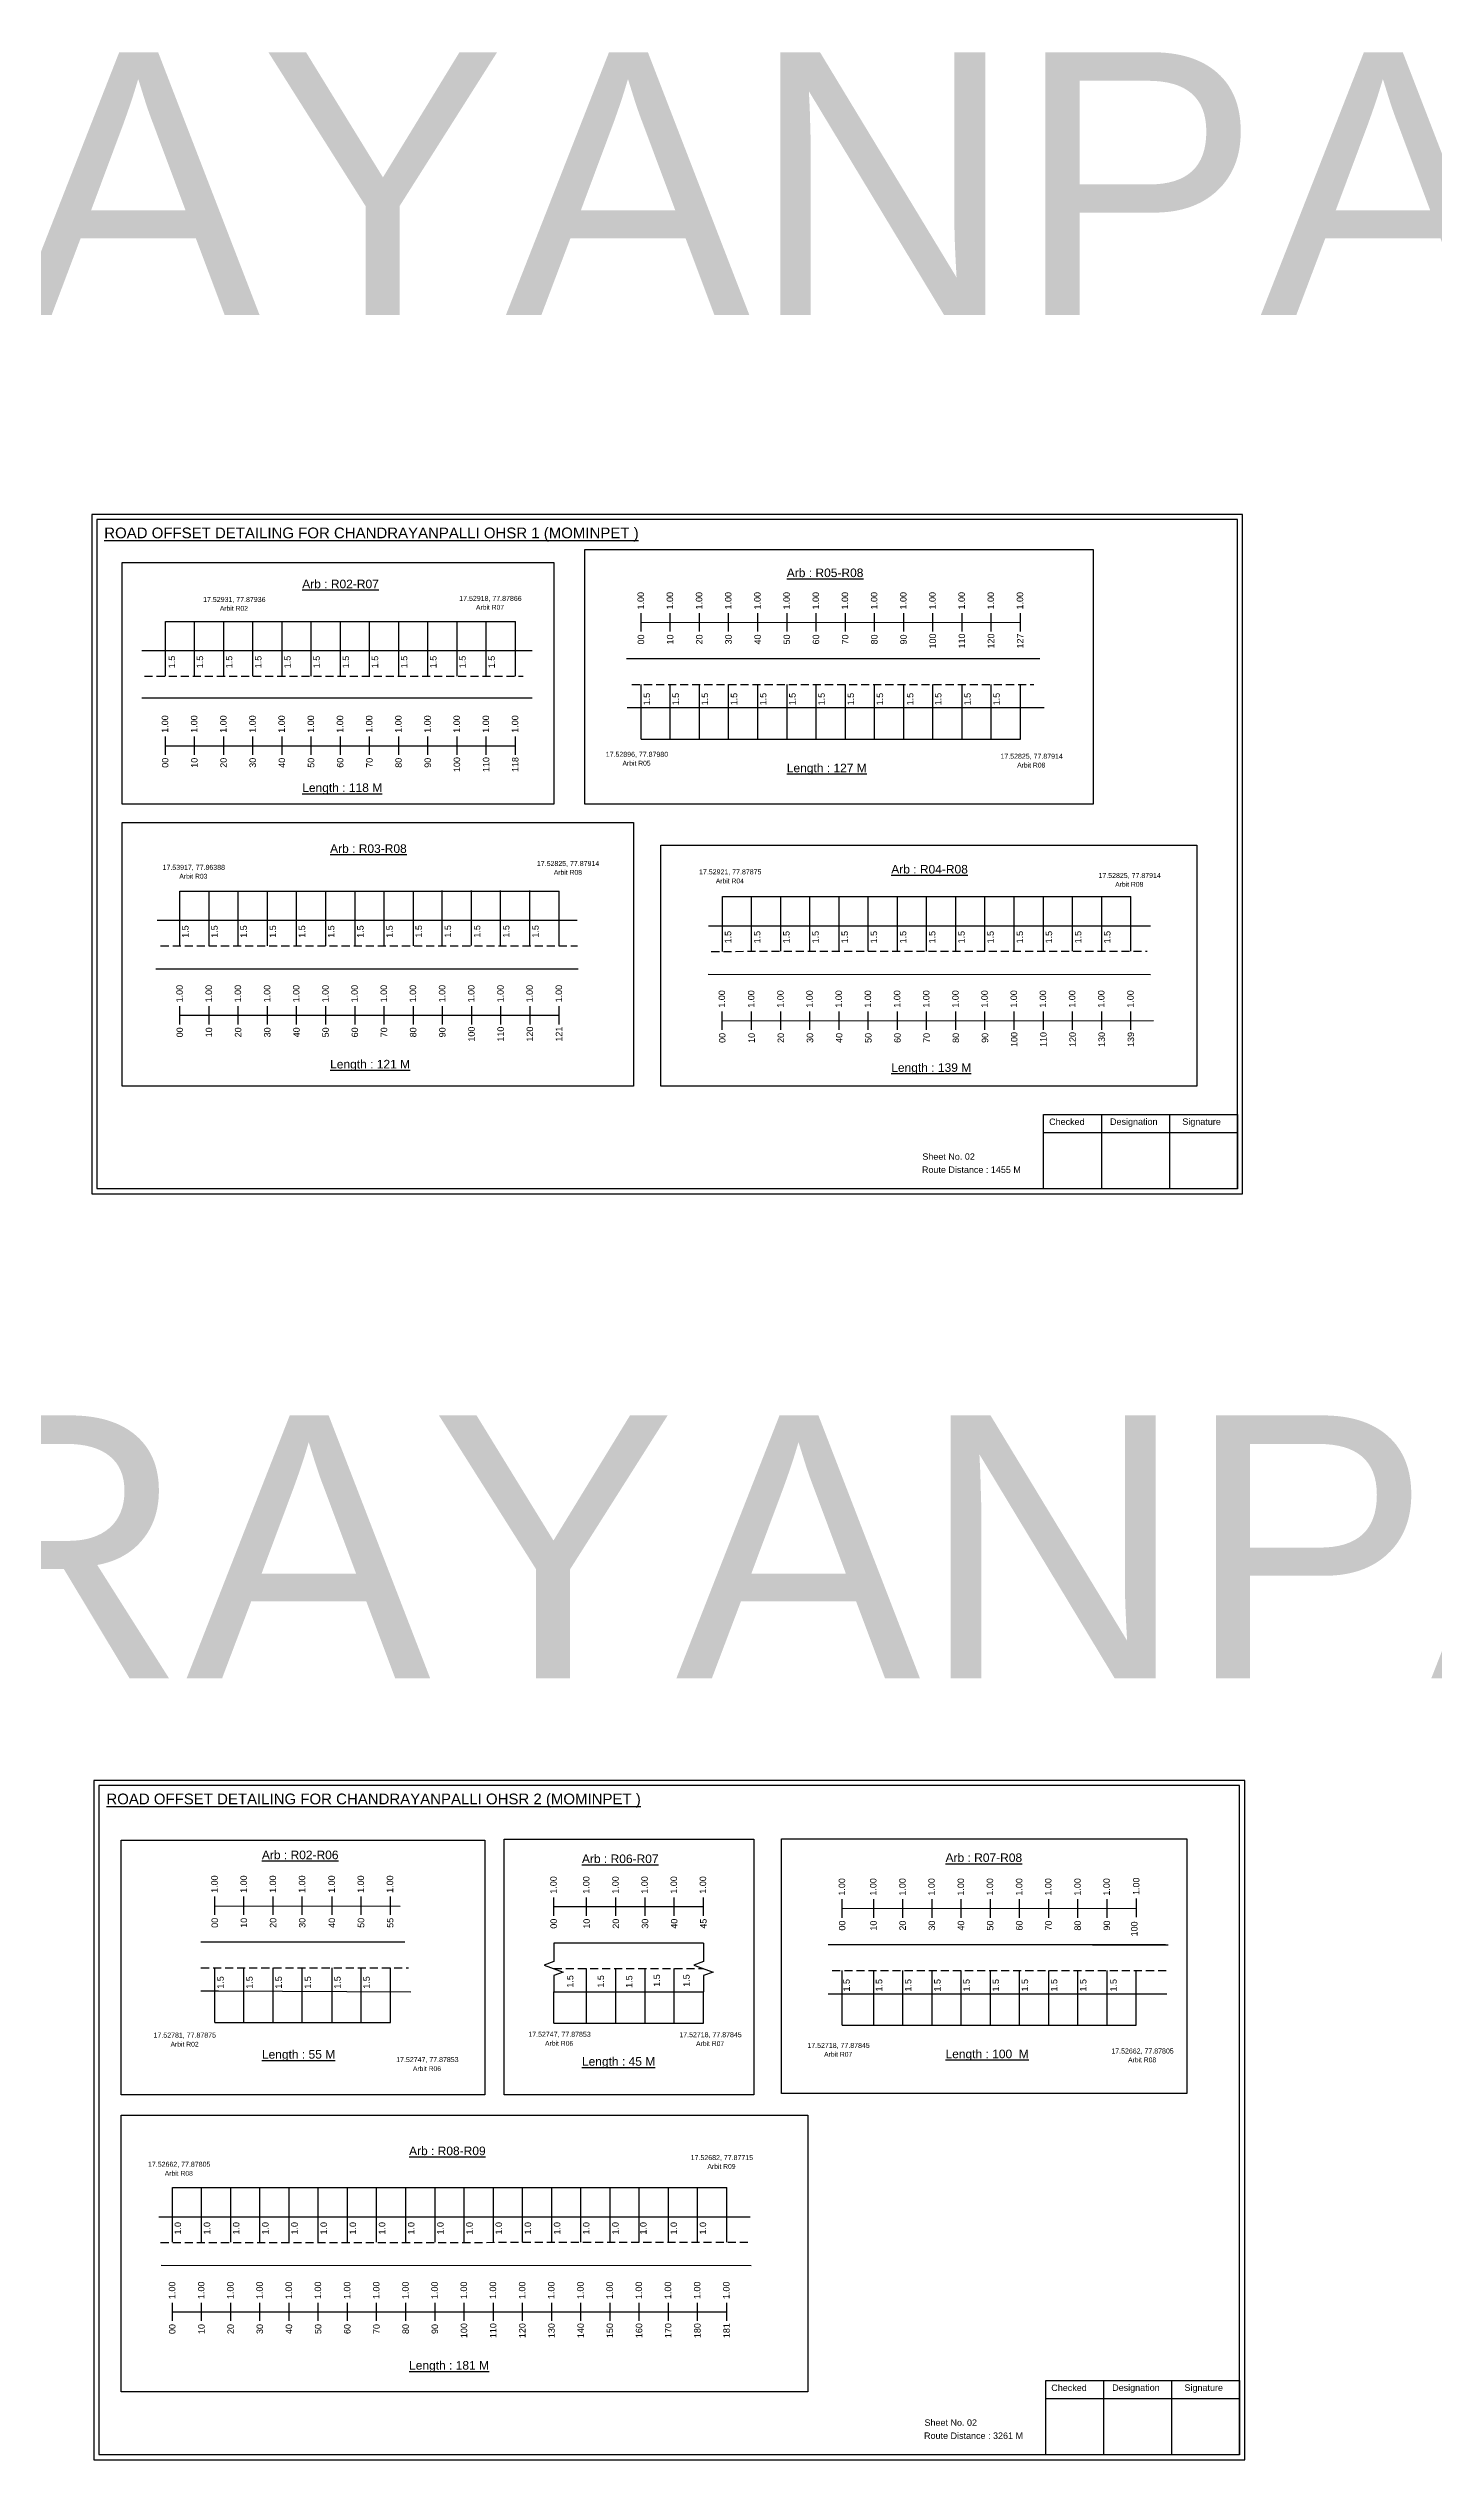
# Model space of a CAD drawing. Header units: inches. Extents: x 396 to 3839, y 6 to 2803.
# Drawn here: x 1135 to 1781, y 6 to 1130 of the extents above; entities that cross this region are included whole.
import ezdxf

# ---------------------------------------------------------------- set-up
doc = ezdxf.new("R2010")
doc.units = ezdxf.units.IN
doc.header["$MEASUREMENT"] = 0
doc.linetypes.add('DASHED2', pattern=[0.375, 0.25, -0.125])
for name, color, linetype in [('PDF_Geometry', 7, 'Continuous'), ('PDF_Text', 5, 'Continuous'), ('pipe', 5, 'Continuous')]:
    doc.layers.add(name, color=color, linetype=linetype)
doc.styles.add('PDF Arial', font='arial.ttf')
doc.styles.get("Standard").update_dxf_attribs({"font": 'arial.ttf'})

msp = doc.modelspace()

# ---------------------------------------------------------------- linework, layer by layer
at = {"color": 217, "true_color": 0x93278f}
for p, q in [((1411.4, 858.5), (1411.4, 867.1)), ((1425, 858.5), (1425, 867.1)), ((1438.6, 858.5), (1438.6, 867.1)), ((1452.2, 858.5), (1452.2, 867.1)), ((1465.8, 858.5), (1465.8, 867.1)), ((1479.4, 858.5), (1479.4, 867.1)), ((1493, 858.5), (1493, 867.1)), ((1506.6, 858.5), (1506.6, 867.1)), ((1520.2, 858.5), (1520.2, 867.1)), ((1533.8, 858.5), (1533.8, 867.1)), ((1547.4, 858.5), (1547.4, 867.1)), ((1561, 858.5), (1561, 867.1)), ((1574.6, 858.5), (1574.6, 867.1)), ((1588.2, 858.5), (1588.2, 867.1)), ((1411.4, 862.8), (1588.2, 862.9)), ((1189.6, 801), (1189.6, 809.5)), ((1189.6, 805.3), (1352.8, 805.3)), ((1203.2, 801), (1203.2, 809.5)), ((1216.8, 801), (1216.8, 809.5)), ((1230.4, 801), (1230.4, 809.5)), ((1244, 801), (1244, 809.5)), ((1257.6, 801), (1257.6, 809.5)), ((1271.2, 801), (1271.2, 809.5)), ((1284.8, 801), (1284.8, 809.5)), ((1298.4, 801), (1298.4, 809.5)), ((1312, 801), (1312, 809.5)), ((1325.6, 801), (1325.6, 809.5)), ((1339.2, 801), (1339.2, 809.5)), ((1352.8, 801), (1352.8, 809.5)), ((1196.4, 675.3), (1196.4, 683.8)), ((1196.4, 679.6), (1373.2, 679.6)), ((1210, 675.3), (1210, 683.8)), ((1223.6, 675.3), (1223.6, 683.8)), ((1237.2, 675.3), (1237.2, 683.8)), ((1250.8, 675.3), (1250.8, 683.8)), ((1264.4, 675.3), (1264.4, 683.8)), ((1278, 675.3), (1278, 683.8)), ((1291.6, 675.3), (1291.6, 683.8)), ((1305.2, 675.3), (1305.2, 683.8)), ((1318.8, 675.3), (1318.8, 683.8)), ((1332.4, 675.3), (1332.4, 683.8)), ((1346, 675.3), (1346, 683.8)), ((1359.6, 675.3), (1359.6, 683.8)), ((1373.2, 675.3), (1373.2, 683.8)), ((1449.2, 672.8), (1449.2, 681.3)), ((1449.2, 677), (1650.3, 677.1)), ((1462.9, 672.8), (1462.9, 681.3)), ((1476.5, 672.8), (1476.5, 681.3)), ((1490.1, 672.8), (1490.1, 681.3)), ((1503.7, 672.8), (1503.7, 681.3)), ((1517.3, 672.8), (1517.3, 681.3)), ((1530.9, 672.8), (1530.9, 681.3)), ((1544.5, 672.8), (1544.5, 681.3)), ((1558.1, 672.8), (1558.1, 681.3)), ((1571.7, 672.8), (1571.7, 681.3)), ((1585.3, 672.8), (1585.3, 681.3)), ((1598.9, 672.8), (1598.9, 681.3)), ((1612.5, 672.8), (1612.5, 681.3)), ((1626.1, 672.8), (1626.1, 681.3)), ((1639.7, 672.8), (1639.7, 681.3)), ((1212.6, 260.1), (1212.6, 268.7)), ((1212.6, 264.4), (1299, 264.2)), ((1226.2, 260.1), (1226.2, 268.7)), ((1239.8, 260.1), (1239.8, 268.7)), ((1253.4, 260.1), (1253.4, 268.7)), ((1267.3, 260.1), (1267.3, 268.7)), ((1280.9, 260.1), (1280.9, 268.7)), ((1294.5, 260.1), (1294.5, 268.7)), ((1370.7, 259.7), (1370.7, 268.3)), ((1370.7, 264), (1440.4, 264)), ((1386, 259.7), (1386, 268.3)), ((1399.6, 259.7), (1399.6, 268.3)), ((1413.2, 259.7), (1413.2, 268.3)), ((1426.8, 259.7), (1426.8, 268.3)), ((1440.4, 259.7), (1440.4, 268.3)), ((1505.1, 258.8), (1505.1, 267.4)), ((1505.1, 263.1), (1642.4, 263.2)), ((1519.8, 258.8), (1519.8, 267.4)), ((1533.4, 258.8), (1533.4, 267.4)), ((1547, 258.8), (1547, 267.4)), ((1560.6, 258.8), (1560.6, 267.4)), ((1574.2, 258.8), (1574.2, 267.4)), ((1587.8, 258.8), (1587.8, 267.4)), ((1601.4, 258.8), (1601.4, 267.4)), ((1615, 258.8), (1615, 267.4)), ((1628.6, 258.8), (1628.6, 267.4)), ((1642.4, 259.1), (1642.4, 267.7)), ((1192.9, 70.8), (1192.9, 79.3)), ((1206.5, 70.8), (1206.5, 79.3)), ((1220.1, 70.8), (1220.1, 79.3)), ((1233.7, 70.8), (1233.7, 79.3)), ((1247.3, 70.8), (1247.3, 79.3)), ((1260.9, 70.8), (1260.9, 79.3)), ((1274.5, 70.8), (1274.5, 79.3)), ((1288.1, 70.8), (1288.1, 79.3)), ((1301.7, 70.8), (1301.7, 79.3)), ((1315.3, 70.8), (1315.3, 79.3)), ((1328.9, 70.8), (1328.9, 79.3)), ((1342.5, 70.8), (1342.5, 79.3)), ((1356.1, 70.8), (1356.1, 79.3)), ((1369.7, 70.8), (1369.7, 79.3)), ((1383.3, 70.8), (1383.3, 79.3)), ((1396.9, 70.8), (1396.9, 79.3)), ((1410.5, 70.8), (1410.5, 79.3)), ((1424.1, 70.8), (1424.1, 79.3)), ((1437.7, 70.8), (1437.7, 79.3)), ((1451.3, 70.8), (1451.3, 79.3)), ((1192.9, 75), (1451.3, 75.1))]:
    msp.add_line(p, q, dxfattribs=at)
at = {"color": 5}
for p, q in [((1189.6, 863.2), (1352.8, 863.2)), ((1411.4, 808.4), (1588.2, 808.4)), ((1196.4, 737.5), (1373.2, 737.5)), ((1449.3, 735), (1639.7, 735)), ((1212.6, 210), (1294.5, 210)), ((1370.7, 209.6), (1440.4, 209.6)), ((1505.1, 208.7), (1642.2, 208.7)), ((1192.9, 133), (1451.3, 133))]:
    msp.add_line(p, q, dxfattribs=at)
for p, q in [((1189.6, 837.7), (1189.6, 863.2)), ((1203.2, 837.7), (1203.2, 863.2)), ((1216.8, 837.7), (1216.8, 863.2)), ((1230.4, 837.7), (1230.4, 863.2)), ((1244, 837.7), (1244, 863.2)), ((1257.6, 837.7), (1257.6, 863.2)), ((1271.2, 837.7), (1271.2, 863.2)), ((1284.8, 837.7), (1284.8, 863.2)), ((1298.4, 837.7), (1298.4, 863.2)), ((1312, 837.7), (1312, 863.2)), ((1325.6, 837.7), (1325.6, 863.2)), ((1339.2, 837.7), (1339.2, 863.2)), ((1352.8, 837.7), (1352.8, 863.2)), ((1178.7, 849.6), (1360.6, 849.6)), ((1597.2, 845.8), (1404.5, 845.8)), ((1411.4, 808.4), (1411.4, 833.9)), ((1425, 808.4), (1425, 833.9)), ((1438.6, 808.4), (1438.6, 833.9)), ((1452.2, 808.4), (1452.2, 833.9)), ((1465.8, 808.4), (1465.8, 833.9)), ((1479.4, 808.4), (1479.4, 833.9)), ((1493, 808.4), (1493, 833.9)), ((1506.6, 808.4), (1506.6, 833.9)), ((1520.2, 808.4), (1520.2, 833.9)), ((1533.8, 808.4), (1533.8, 833.9)), ((1547.4, 808.4), (1547.4, 833.9)), ((1561, 808.4), (1561, 833.9)), ((1574.6, 808.4), (1574.6, 833.9)), ((1588.2, 808.4), (1588.2, 833.9)), ((1360.6, 827.4), (1178.7, 827.4)), ((1404.9, 823.1), (1413, 823.1)), ((1413, 823.1), (1599.3, 823.1)), ((1196.4, 712), (1196.4, 737.5)), ((1210, 712), (1210, 737.5)), ((1223.6, 712), (1223.6, 737.5)), ((1237.2, 712), (1237.2, 737.5)), ((1250.8, 712), (1250.8, 737.5)), ((1264.4, 712), (1264.4, 737.5)), ((1278, 712), (1278, 737.5)), ((1291.6, 712), (1291.6, 737.5)), ((1305.2, 712), (1305.2, 737.5)), ((1318.7, 712.2), (1318.7, 737.7)), ((1332.3, 712.2), (1332.3, 737.7)), ((1345.9, 712.2), (1345.9, 737.7)), ((1359.5, 712.2), (1359.5, 737.7)), ((1373.2, 712), (1373.2, 737.5)), ((1449.3, 709.4), (1449.3, 735)), ((1462.9, 709.5), (1462.9, 735)), ((1476.5, 709.5), (1476.5, 735)), ((1490.1, 709.5), (1490.1, 735)), ((1503.7, 709.5), (1503.7, 735)), ((1517.3, 709.5), (1517.3, 735)), ((1530.9, 709.5), (1530.9, 735)), ((1544.5, 709.5), (1544.5, 735)), ((1558.1, 709.5), (1558.1, 735)), ((1571.7, 709.5), (1571.7, 735)), ((1585.3, 709.5), (1585.3, 735)), ((1598.9, 709.5), (1598.9, 735)), ((1612.5, 709.5), (1612.5, 735)), ((1626.1, 709.5), (1626.1, 735)), ((1639.7, 709.5), (1639.7, 735)), ((1185.7, 723.9), (1381.5, 723.9)), ((1442.8, 721.3), (1648.9, 721.3)), ((1185.1, 701.2), (1382, 701.2)), ((1442.7, 698.7), (1648.8, 698.6)), ((1301.2, 247.4), (1206.2, 247.4)), ((1440.4, 247), (1370.7, 247)), ((1655.8, 246.1), (1498.6, 246.1)), ((1621.8, 246.1), (1657.1, 246.1)), ((1212.6, 210), (1212.6, 235.5)), ((1226.2, 210), (1226.2, 235.5)), ((1239.8, 210), (1239.8, 235.5)), ((1253.4, 210), (1253.4, 235.5)), ((1267.3, 210), (1267.3, 235.5)), ((1280.9, 210), (1280.9, 235.5)), ((1294.5, 210), (1294.5, 235.5)), ((1386, 209.6), (1386, 235.1)), ((1399.6, 209.6), (1399.6, 235.1)), ((1413.2, 209.6), (1413.2, 235.1)), ((1426.8, 209.6), (1426.8, 235.1)), ((1505.1, 208.7), (1505.1, 234.2)), ((1519.8, 208.7), (1519.8, 234.2)), ((1533.4, 208.7), (1533.4, 234.2)), ((1547, 208.7), (1547, 234.2)), ((1560.6, 208.7), (1560.6, 234.2)), ((1574.2, 208.7), (1574.2, 234.2)), ((1587.8, 208.7), (1587.8, 234.2)), ((1601.4, 208.7), (1601.4, 234.2)), ((1615, 208.7), (1615, 234.2)), ((1628.6, 208.7), (1628.6, 234.2)), ((1642.2, 208.7), (1642.2, 234.2)), ((1370.7, 224.3), (1440.4, 224.3)), ((1370.7, 209.6), (1370.7, 224.3)), ((1440.4, 209.6), (1440.4, 224.3)), ((1498.6, 223.4), (1530.7, 223.4)), ((1530.7, 223.4), (1656.5, 223.4)), ((1192.9, 107.5), (1192.9, 133)), ((1206.5, 107.5), (1206.5, 133)), ((1220.1, 107.5), (1220.1, 133)), ((1233.7, 107.5), (1233.7, 133)), ((1247.3, 107.5), (1247.3, 133)), ((1260.9, 107.5), (1260.9, 133)), ((1274.5, 107.5), (1274.5, 133)), ((1288.1, 107.5), (1288.1, 133)), ((1301.7, 107.5), (1301.7, 133)), ((1315.3, 107.5), (1315.3, 133)), ((1328.9, 107.5), (1328.9, 133)), ((1342.5, 107.5), (1342.5, 133)), ((1356.1, 107.5), (1356.1, 133)), ((1369.7, 107.5), (1369.7, 133)), ((1383.3, 107.5), (1383.3, 133)), ((1396.9, 107.5), (1396.9, 133)), ((1410.5, 107.5), (1410.5, 133)), ((1424.1, 107.5), (1424.1, 133)), ((1437.7, 107.5), (1437.7, 133)), ((1451.3, 107.5), (1451.3, 133)), ((1186.5, 119.3), (1462.3, 119.3)), ((1187.7, 96.8), (1462.7, 96.7))]:
    msp.add_line(p, q)
at = {"linetype": 'DASHED2', "ltscale": 15}
for p, q in [((1179.9, 837.7), (1356.4, 837.7)), ((1407.1, 833.9), (1594.4, 833.9)), ((1187.4, 712), (1381.7, 712)), ((1444.1, 709.4), (1647.3, 709.5)), ((1206.2, 235.5), (1302.9, 235.5)), ((1370.7, 235.1), (1440.4, 235.1)), ((1500.5, 234.2), (1656.8, 234.2)), ((1187.4, 107.4), (1461.5, 107.5))]:
    msp.add_line(p, q, dxfattribs=at)
for points in [[(1169.5, 890.7), (1370.7, 890.7), (1370.7, 778), (1169.5, 778)], [(1385.2, 896.8), (1622.2, 896.8), (1622.2, 778), (1385.2, 778)], [(1420.6, 758.9), (1670.4, 758.9), (1670.4, 646.5), (1420.6, 646.5)], [(1169, 295), (1338.6, 295), (1338.6, 176.2), (1169, 176.2)], [(1347.5, 295.4), (1463.9, 295.4), (1463.9, 176.2), (1347.5, 176.2)], [(1476.9, 295.6), (1665.8, 295.6), (1665.8, 176.8), (1476.9, 176.8)], [(1169, 166.8), (1489.1, 166.8), (1489.1, 37.8), (1169, 37.8)]]:
    msp.add_lwpolyline(points, close=True)
at = {"linetype": 'Continuous'}
for points in [[(1370.7, 247), (1370.7, 238.4), (1366.2, 236.7), (1375.1, 233.5), (1370.7, 231.8), (1370.7, 224.3)], [(1440.4, 247), (1440.4, 238.4), (1435.9, 236.7), (1444.9, 233.5), (1440.4, 231.8), (1440.4, 224.3)]]:
    msp.add_lwpolyline(points, dxfattribs=at)
msp.add_lwpolyline([(1206.2, 224.7), (1214.3, 224.7), (1304.1, 224.2)])
at = {"layer": 'PDF_Geometry'}
for points in [[(1155.3, 913.1), (1155.3, 596.4), (1691.8, 596.4), (1691.8, 913.1)], [(1157.6, 910.8), (1157.6, 598.8), (1689.4, 598.8), (1689.4, 910.8)], [(1156.3, 322.8), (1156.3, 6.1), (1692.8, 6.1), (1692.8, 322.8)], [(1158.6, 320.5), (1158.6, 8.5), (1690.4, 8.5), (1690.4, 320.5)]]:
    msp.add_lwpolyline(points, close=True, dxfattribs=at)
at = {"layer": 'PDF_Geometry', "color": 242, "true_color": 0xcc1f26}
for points in [[(1689.4, 598.7), (1599, 598.7), (1599, 633.3), (1689.4, 633.3)], [(1690.4, 8.4), (1600, 8.4), (1600, 43), (1690.4, 43)]]:
    msp.add_lwpolyline(points, close=True, dxfattribs=at)
for points in [[(1626, 633.3), (1626, 598.7)], [(1657.7, 633.3), (1657.7, 598.7)], [(1599, 625), (1689.4, 625)], [(1600, 34.6), (1690.4, 34.6)], [(1627, 43), (1627, 8.4)], [(1658.7, 43), (1658.7, 8.4)]]:
    msp.add_lwpolyline(points, dxfattribs=at)
at = {"layer": 'pipe', "color": 0}
msp.add_lwpolyline([(1169.5, 769.4), (1407.8, 769.4), (1407.8, 646.5), (1169.5, 646.5)], close=True, dxfattribs=at)

# ---------------------------------------------------------------- texts
for s, height, p in [('CHANDRAYANPALLI 1', 122.535, (387.5, 1006.1)), ('Sheet No. 02', 3, (1542.5, 612.2)), ('Route Distance : 1455 M', 3, (1542.3, 606.1)), ('CHANDRAYANPALLI 2', 122.535, (467, 370.5)), ('Sheet No. 02', 3, (1543.5, 21.9)), ('Route Distance : 3261 M', 3, (1543.3, 15.8))]:
    msp.add_text(s, height=height).set_placement(p)
at = {"color": 242, "true_color": 0xcd2027}
for s, height, p in [('%%UROAD OFFSET DETAILING FOR CHANDRAYANPALLI OHSR 1 (MOMINPET )', 5, (1161.1, 902)), ('%%UArb : R02-R07', 4, (1253.4, 878.7)), ('%%UArb : R05-R08', 4, (1479.3, 883.9)), ('%%ULength : 118 M', 4, (1253.4, 783.7)), ('%%ULength : 127 M', 4, (1479.3, 792.9)), ('%%UArb : R03-R08', 4, (1266.4, 755.3)), ('%%UArb : R04-R08', 4, (1528, 745.7)), ('%%ULength : 121 M', 4, (1266.4, 654.8)), ('%%ULength : 139 M', 4, (1528, 653.2)), ('%%UROAD OFFSET DETAILING FOR CHANDRAYANPALLI OHSR 2 (MOMINPET )', 5, (1162.1, 311.7)), ('%%UArb : R02-R06', 4, (1234.6, 286.1)), ('%%UArb : R06-R07', 4, (1383.8, 284.3)), ('%%UArb : R07-R08', 4, (1553.3, 284.8)), ('%%ULength : 55 M', 4, (1234.6, 193.1)), ('%%ULength : 45 M', 4, (1383.8, 189.8)), ('%%ULength : 100  M', 4, (1553.3, 193.3)), ('%%UArb : R08-R09', 4, (1303.2, 148.1)), ('%%ULength : 181 M', 4, (1303.2, 48.1))]:
    msp.add_text(s, height=height, dxfattribs=at).set_placement(p)
at = {"color": 5}
for s, height, p in [('17.52931, 77.87936', 2.34, (1207.2, 872.3)), ('Arbit R02', 2.25, (1215, 868.2)), ('17.52918, 77.87866', 2.34, (1326.6, 872.8)), ('Arbit R07', 2.25, (1334.4, 868.7)), ('17.52896, 77.87980', 2.34, (1394.9, 800.1)), ('Arbit R05', 2.25, (1402.7, 796)), ('17.52825, 77.87914', 2.34, (1578.9, 799.2)), ('Arbit R08', 2.25, (1586.7, 795.1)), ('17.53917, 77.86388', 2.34, (1188.3, 747.4)), ('Arbit R03', 2.25, (1196.1, 743.3)), ('17.52825, 77.87914', 2.34, (1362.8, 749.2)), ('Arbit R08', 2.25, (1370.7, 745.1)), ('17.52921, 77.87875', 2.34, (1438.4, 745.3)), ('Arbit R04', 2.25, (1446.2, 741.1)), ('17.52825, 77.87914', 2.34, (1624.6, 743.6)), ('Arbit R08', 2.25, (1632.4, 739.5)), ('17.52781, 77.87875', 2.34, (1184.1, 202.9)), ('17.52747, 77.87853', 2.34, (1358.8, 203.3)), ('17.52718, 77.87845', 2.34, (1429.2, 203.1)), ('Arbit R02', 2.25, (1192, 198.7)), ('17.52747, 77.87853', 2.34, (1297.2, 191.5)), ('Arbit R06', 2.25, (1366.6, 199.1)), ('Arbit R07', 2.25, (1437, 199)), ('17.52718, 77.87845', 2.34, (1488.9, 198.1)), ('Arbit R07', 2.25, (1496.7, 194)), ('17.52662, 77.87805', 2.34, (1630.6, 195.5)), ('Arbit R08', 2.25, (1638.4, 191.4)), ('Arbit R06', 2.25, (1305, 187.3)), ('17.52682, 77.87715', 2.34, (1434.5, 145.8)), ('17.52662, 77.87805', 2.34, (1181.5, 142.7)), ('Arbit R08', 2.25, (1189.3, 138.5)), ('Arbit R09', 2.25, (1442.3, 141.7))]:
    msp.add_text(s, height=height, dxfattribs=at).set_placement(p)
at = {"color": 217, "true_color": 0x93278f}
for s, p in [('1.00', (1412.7, 868.8)), ('1.00', (1426.3, 868.8)), ('1.00', (1439.9, 868.8)), ('1.00', (1453.5, 868.8)), ('1.00', (1467.1, 868.8)), ('1.00', (1480.7, 868.8)), ('1.00', (1494.3, 868.8)), ('1.00', (1507.9, 868.8)), ('1.00', (1521.5, 868.8)), ('1.00', (1535.1, 868.8)), ('1.00', (1548.7, 868.8)), ('1.00', (1562.3, 868.8)), ('1.00', (1575.9, 868.8)), ('1.00', (1589.5, 868.8)), ('00', (1412.8, 852.5)), ('10', (1426.4, 852.5)), ('20', (1440, 852.5)), ('30', (1453.6, 852.5)), ('40', (1467.2, 852.5)), ('50', (1480.8, 852.5)), ('60', (1494.4, 852.5)), ('70', (1508, 852.5)), ('80', (1521.6, 852.5)), ('90', (1535.2, 852.5)), ('100', (1548.8, 850.6)), ('110', (1562.4, 850.6)), ('120', (1576, 850.6)), ('127', (1589.6, 850.6)), ('1.00', (1190.9, 811.3)), ('1.00', (1204.5, 811.3)), ('1.00', (1218.1, 811.3)), ('1.00', (1231.7, 811.3)), ('1.00', (1245.3, 811.3)), ('1.00', (1258.9, 811.3)), ('1.00', (1272.5, 811.3)), ('1.00', (1286.1, 811.3)), ('1.00', (1299.7, 811.3)), ('1.00', (1313.3, 811.3)), ('1.00', (1326.9, 811.3)), ('1.00', (1340.5, 811.3)), ('1.00', (1354.1, 811.3)), ('00', (1191, 795)), ('10', (1204.6, 795)), ('20', (1218.2, 795)), ('30', (1231.8, 795)), ('40', (1245.4, 795)), ('50', (1259, 795)), ('60', (1272.6, 795)), ('70', (1286.2, 795)), ('80', (1299.8, 795)), ('90', (1313.4, 795)), ('100', (1327, 793)), ('110', (1340.6, 793)), ('118', (1354.2, 793)), ('1.00', (1197.7, 685.6)), ('1.00', (1211.3, 685.6)), ('1.00', (1224.9, 685.6)), ('1.00', (1238.5, 685.6)), ('1.00', (1252.1, 685.6)), ('1.00', (1265.7, 685.6)), ('1.00', (1279.3, 685.6)), ('1.00', (1292.9, 685.6)), ('1.00', (1306.5, 685.6)), ('1.00', (1320.1, 685.6)), ('1.00', (1333.7, 685.6)), ('1.00', (1347.3, 685.6)), ('1.00', (1360.9, 685.6)), ('1.00', (1374.5, 685.6)), ('1.00', (1450.5, 683.1)), ('1.00', (1464.2, 683.1)), ('1.00', (1477.8, 683.1)), ('1.00', (1491.4, 683.1)), ('1.00', (1505, 683.1)), ('1.00', (1518.6, 683.1)), ('1.00', (1532.2, 683.1)), ('1.00', (1545.8, 683.1)), ('1.00', (1559.4, 683.1)), ('1.00', (1573, 683.1)), ('1.00', (1586.6, 683.1)), ('1.00', (1600.2, 683.1)), ('1.00', (1613.8, 683.1)), ('1.00', (1627.4, 683.1)), ('1.00', (1641, 683.1)), ('00', (1197.8, 669.3)), ('10', (1211.4, 669.3)), ('20', (1225, 669.3)), ('30', (1238.6, 669.3)), ('40', (1252.2, 669.3)), ('50', (1265.8, 669.3)), ('60', (1279.4, 669.3)), ('70', (1293, 669.3)), ('80', (1306.6, 669.3)), ('90', (1320.2, 669.3)), ('100', (1333.8, 667.3)), ('110', (1347.4, 667.3)), ('120', (1361, 667.3)), ('121', (1374.6, 667.3)), ('00', (1450.7, 666.7)), ('10', (1464.4, 666.7)), ('20', (1478, 666.7)), ('30', (1491.6, 666.7)), ('40', (1505.2, 666.7)), ('50', (1518.8, 666.7)), ('60', (1532.4, 666.7)), ('70', (1546, 666.7)), ('80', (1559.6, 666.7)), ('90', (1573.2, 666.7)), ('100', (1586.8, 664.8)), ('110', (1600.4, 664.8)), ('120', (1614, 664.8)), ('130', (1627.6, 664.8)), ('139', (1641.2, 664.8)), ('1.00', (1214, 270.4)), ('1.00', (1227.6, 270.4)), ('1.00', (1241.2, 270.4)), ('1.00', (1254.8, 270.4)), ('1.00', (1268.6, 270.4)), ('1.00', (1282.2, 270.4)), ('1.00', (1295.8, 270.4)), ('1.00', (1372, 270)), ('1.00', (1387.3, 270)), ('1.00', (1400.9, 270)), ('1.00', (1414.5, 270)), ('1.00', (1428.1, 270)), ('1.00', (1441.7, 270)), ('1.00', (1506.5, 269.1)), ('1.00', (1521.1, 269.1)), ('1.00', (1534.7, 269.1)), ('1.00', (1548.3, 269.1)), ('1.00', (1561.9, 269.1)), ('1.00', (1575.5, 269.1)), ('1.00', (1589.1, 269.1)), ('1.00', (1602.7, 269.1)), ('1.00', (1616.3, 269.1)), ('1.00', (1629.9, 269.1)), ('1.00', (1643.7, 269.4)), ('00', (1214.1, 254.1)), ('10', (1227.7, 254.1)), ('20', (1241.3, 254.1)), ('30', (1254.9, 254.1)), ('40', (1268.7, 254.1)), ('50', (1282.3, 254.1)), ('55', (1295.9, 254.1)), ('00', (1372.1, 253.7)), ('10', (1387.5, 253.7)), ('20', (1401.1, 253.7)), ('30', (1414.7, 253.7)), ('40', (1428.3, 253.7)), ('45', (1441.9, 253.7)), ('00', (1506.6, 252.8)), ('10', (1521.2, 252.8)), ('20', (1534.8, 252.8)), ('30', (1548.4, 252.8)), ('40', (1562, 252.8)), ('50', (1575.6, 252.8)), ('60', (1589.2, 252.8)), ('70', (1602.8, 252.8)), ('80', (1616.4, 252.8)), ('90', (1630, 252.8)), ('100', (1642.8, 250.1)), ('1.00', (1194.2, 81)), ('1.00', (1207.8, 81)), ('1.00', (1221.4, 81)), ('1.00', (1235, 81)), ('1.00', (1248.6, 81)), ('1.00', (1262.2, 81)), ('1.00', (1275.8, 81)), ('1.00', (1289.4, 81)), ('1.00', (1303, 81)), ('1.00', (1316.6, 81)), ('1.00', (1330.2, 81)), ('1.00', (1343.8, 81)), ('1.00', (1357.4, 81)), ('1.00', (1371, 81)), ('1.00', (1384.6, 81)), ('1.00', (1398.2, 81)), ('1.00', (1411.8, 81)), ('1.00', (1425.4, 81)), ('1.00', (1439, 81)), ('1.00', (1452.6, 81)), ('00', (1194.3, 64.7)), ('10', (1207.9, 64.7)), ('20', (1221.5, 64.7)), ('30', (1235.1, 64.7)), ('40', (1248.7, 64.7)), ('50', (1262.3, 64.7)), ('60', (1275.9, 64.7)), ('70', (1289.5, 64.7)), ('80', (1303.1, 64.7)), ('90', (1316.7, 64.7)), ('100', (1330.3, 62.8)), ('110', (1343.9, 62.8)), ('120', (1357.5, 62.8)), ('130', (1371.1, 62.8)), ('140', (1384.7, 62.8)), ('150', (1398.3, 62.8)), ('160', (1411.9, 62.8)), ('170', (1425.5, 62.8)), ('180', (1439.1, 62.8)), ('181', (1452.7, 62.8))]:
    msp.add_text(s, height=3, rotation=90, dxfattribs=at).set_placement(p)
for s, p in [('1.5', (1194.1, 841.4)), ('1.5', (1207.2, 841.4)), ('1.5', (1220.8, 841.4)), ('1.5', (1234.4, 841.4)), ('1.5', (1248, 841.4)), ('1.5', (1261.6, 841.4)), ('1.5', (1275.2, 841.4)), ('1.5', (1288.8, 841.4)), ('1.5', (1302.4, 841.4)), ('1.5', (1316, 841.4)), ('1.5', (1329.6, 841.4)), ('1.5', (1343.2, 841.4)), ('1.5', (1415.5, 824.1)), ('1.5', (1429, 824.1)), ('1.5', (1442.6, 824.1)), ('1.5', (1456.2, 824.1)), ('1.5', (1469.8, 824.1)), ('1.5', (1483.4, 824.1)), ('1.5', (1497, 824.1)), ('1.5', (1510.6, 824.1)), ('1.5', (1524.2, 824.1)), ('1.5', (1538.3, 824.1)), ('1.5', (1551.4, 824.1)), ('1.5', (1565, 824.1)), ('1.5', (1578.6, 824.1)), ('1.5', (1200.4, 715.7)), ('1.5', (1214, 715.7)), ('1.5', (1227.6, 715.7)), ('1.5', (1241.2, 715.7)), ('1.5', (1254.8, 715.7)), ('1.5', (1268.4, 715.7)), ('1.5', (1282, 715.7)), ('1.5', (1295.6, 715.7)), ('1.5', (1309.2, 715.8)), ('1.5', (1322.8, 715.8)), ('1.5', (1336.4, 715.8)), ('1.5', (1350, 715.8)), ('1.5', (1363.6, 715.8)), ('1.5', (1453.4, 713.1)), ('1.5', (1467, 713.1)), ('1.5', (1480.6, 713.1)), ('1.5', (1494.2, 713.1)), ('1.5', (1507.8, 713.1)), ('1.5', (1521.4, 713.1)), ('1.5', (1535, 713.1)), ('1.5', (1548.6, 713.1)), ('1.5', (1562.2, 713.1)), ('1.5', (1575.8, 713.1)), ('1.5', (1589.4, 713.1)), ('1.5', (1603, 713.1)), ('1.5', (1616.6, 713.1)), ('1.5', (1630.2, 713.1)), ('1.5', (1216.8, 225.7)), ('1.5', (1230.3, 225.7)), ('1.5', (1243.9, 225.7)), ('1.5', (1257.5, 225.7)), ('1.5', (1271.3, 225.7)), ('1.5', (1284.9, 225.7)), ('1.5', (1379.8, 226.2)), ('1.5', (1394.1, 226.2)), ('1.5', (1407.3, 226.1)), ('1.5', (1420.2, 226.6)), ('1.5', (1434, 226.6)), ('1.5', (1508.7, 224.4)), ('1.5', (1523.8, 224.4)), ('1.5', (1537.4, 224.4)), ('1.5', (1551, 224.4)), ('1.5', (1564.6, 224.4)), ('1.5', (1578.2, 224.4)), ('1.5', (1591.8, 224.4)), ('1.5', (1605.4, 224.4)), ('1.5', (1619, 224.4)), ('1.5', (1633.1, 224.4)), ('1.0', (1196.9, 111.1)), ('1.0', (1210.5, 111.1)), ('1.0', (1224.1, 111.1)), ('1.0', (1237.7, 111.1)), ('1.0', (1251.3, 111.1)), ('1.0', (1264.9, 111.1)), ('1.0', (1278.5, 111.1)), ('1.0', (1292.1, 111.1)), ('1.0', (1305.7, 111.1)), ('1.0', (1319.3, 111.1)), ('1.0', (1332.9, 111.1)), ('1.0', (1346.5, 111.1)), ('1.0', (1360.1, 111.1)), ('1.0', (1373.7, 111.1)), ('1.0', (1387.3, 111.1)), ('1.0', (1400.9, 111.1)), ('1.0', (1413.9, 111.1)), ('1.0', (1428.1, 111.1)), ('1.0', (1441.7, 111.1))]:
    msp.add_text(s, height=3, rotation=90).set_placement(p)
at = {"layer": 'PDF_Text', "color": 7, "attachment_point": 7, "style": 'PDF Arial'}
for s, insert, char_height in [('Checked', (1601.6, 628.4), 3), ('Designation', (1630, 627.6), 3.001), ('Signature', (1663.7, 627.6), 3), ('Checked', (1602.6, 38.1), 3), ('Designation', (1631, 37.3), 3.001), ('Signature', (1664.7, 37.3), 3)]:
    msp.add_mtext(s, dxfattribs=dict(at, insert=insert, char_height=char_height))

doc.saveas('drawing.dxf')
